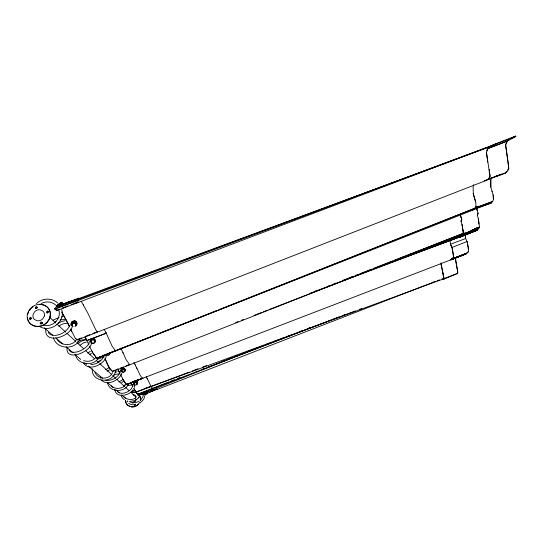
<?xml version="1.0" encoding="UTF-8"?>
<svg xmlns="http://www.w3.org/2000/svg" width="543" height="543" viewBox="0 0 543 543"><rect width="100%" height="100%" fill="white"/><g stroke="black" fill="none" stroke-linecap="round" stroke-linejoin="round"><path stroke-width="0.81" d="M473.306 193.817L475.777 202.2L475.973 206.516M42.605 323.302L42.564 322.936M452.563 250.459L452 247.432L467.123 241.52C467.299 245.388 470.652 250.995 466.695 253.588L450.887 259.914L466.695 253.588M100.706 378.288L100.76 376.808M493.322 199.301L493.085 194.93M92.229 368.677C91.007 382.863 113.996 384.376 115.625 370.557M441.215 264.163L443.027 273.489M467.598 244.174L468.324 249.386M75.355 323.866L75.463 322.447M486.467 152.339L487.777 162.092M461.088 221.51L461.815 219.772L460.308 214.648M477.243 214.804L478.478 219.162L479.449 227.218L462.867 234.406L478.804 228.291L479.449 227.218M477.378 215.306L478.186 213.542L476.706 208.614M133.849 404.284L134.603 405.159L135.105 404.257M473.537 184.729L473.116 187.145L473.326 193.905M145.178 394.856L143.752 399.295L140.189 402.872M143.257 394.89L142.931 396.675L140.82 399.953M491.401 177.758L490.804 180.371L490.892 187.165M453.344 255.583L452.482 249.956M134.277 387.559L134.827 385.469M45.822 328.956C43.874 345.029 69.294 337.06 72.11 327.157M105.593 358.237L106.353 355.984M135.791 399.248L134.908 401.026A3.923 3.686 -42.6 0 1 131.311 402.431L130.381 402.166M136.408 399.329L135.377 401.406A4.575 4.303 -42.6 0 1 132.336 403.055M66.986 347.941C66.015 362.018 89.323 352.135 91.4 343.895M121.327 374.616L122.046 372.593M486.738 150.906L487.736 148.185L493.132 144.791L515.646 136.083L515.85 136.456L507.549 141.004L487.933 148.551L507.549 141.004M127.849 401.576L126.913 401.834L127.313 400.768M70.509 328.99L75.206 338.153L77.025 340.088L486.562 180.303M27.808 314.037L28.636 311.96M120.532 374.636L124.802 382.53L126.777 384.763L126.933 384.369M125.928 383.745L126.668 384.444L126.824 384.05M505.866 143.963L507.196 140.664M507.393 141.024L505.709 145.137L508.866 168.73L507.454 171.384L505.187 173.271L484.94 180.649M490.75 179.747L490.716 186.833L492.141 191.53M461.279 220.417L461.774 219.331L460.742 216.596M462.168 225.454L460.871 220.648M462.941 230.544L462.052 224.687M464.964 233.11L462.711 234.094L461.794 236.008L459.799 236.911L384.261 264.964M310.325 293.2L461.72 236.198L463.294 233.388L462.887 229.967M89.595 346.366L92.968 353.262L96.912 358.455L475.24 208.112L476.048 206.313M453.357 257.925L453.324 255.224M477.501 214.275L477.949 212.91M478.322 218.843L478.974 224.049M477.718 230.076L460.064 237.108L477.718 230.076L478.804 228.291M123.017 347.703L116.718 350.201L473.883 209.727L475.281 207.915L492.616 201.514C494.721 198.419 492.942 194.333 491.965 191.19M468.256 251.843L465.534 253.819L451.701 259.099L466.512 253.296L451.701 259.099L458.597 256.445M69.585 325.956C66.253 333.185 54.409 338.37 49.046 333.497L48.436 332.316M132.356 386.887C130.286 392.324 120.655 395.555 117.437 391.483M488.619 178.776L490.044 176.421L486.447 152.597L487.981 148.287L496.003 144.004L515.85 136.456M79.916 339.185C75.206 350.398 56.567 349.631 53.363 337.712M112.632 372.586C109.571 380.019 97.631 379.957 95.018 372.315M507.562 170.102L508.309 168.948M105.512 358.407C101.982 365.385 88.231 371.48 83.554 362.873M134.277 404.318C133.422 405.696 136.171 405.404 135.166 404.209M139.7 402.424L138.594 404.101A7.806 7.337 -42.8 0 1 131.44 406.897L127.829 405.282A7.595 7.14 -42.8 0 1 125.345 400.327M103.448 357.28C100.889 361.753 95.799 364.502 90.708 364.706M441.995 278.674L443.081 279.414L443.896 278.199L442.925 272.878M121.252 374.779C117.655 380.84 107.215 386.039 101.439 380.134M119.351 373.727C116.793 378.39 110.236 381.125 105.742 380.365M126.146 384.118C123.417 388.89 115.048 390.003 111.274 385.856M128.453 384.396C124.462 392.786 109.292 392.643 107.507 382.767M108.24 353.595L115.978 350.547L115.557 351.05L111.98 345.884L105.96 332.574M495.922 144.017L54.857 309.184L54.721 308.757L76.807 300.483L77.228 299.892M29.356 310.644L30.7 308.791A12.034 10.833 -35 0 1 33.048 306.775M96.912 358.455L101.263 356.33M88.176 344.724C84.504 349.794 75.762 353.934 70.352 351.715L69.137 349.753L69.226 350.296M77.697 299.227L63.3 304.026L77.697 299.227L78.592 298.161L79.638 299.173M54.857 309.184L55.413 308.519L56.445 310.732L493.377 145.13L77.771 299.648L78.803 298.589M54.721 308.757L55.277 308.098L56.309 310.311L59.438 309.123M472.329 210.087L491.15 203.163L492.616 201.514M452.882 258.23L451.844 259.391L465.684 254.11M133.021 389.731C129.546 395.881 115.557 398.596 114.804 389.324M97.638 332.024L95.948 330.158L87.606 312.666L81.253 301.351M97.726 359.072C91.604 367 76.923 364.224 75.151 354.05M97.238 362.452L100.659 360.131M58.902 326.363C61.162 323.927 65.024 323.037 68.438 323.356M75.898 340.597C70.97 346.672 60.103 345.701 56.655 338.574M78.158 343.739C79.997 341.635 82.624 340.352 85.353 339.877M80.004 345.287L83.771 342.721L86.405 342.076M91.394 339.864L92.106 339.355A1.717 1.629 1.2 0 1 93.81 339.585A1.717 1.629 0.3 0 0 91.048 340.637A1.717 1.629 1.2 0 1 91.387 339.864A1.29 1.059 -8.7 0 1 91.387 339.64M95.839 357.593C92.901 361.041 87.844 362.222 83.629 360.613M123.689 385.842L124.659 384.973M136.782 399.458L138.703 397.734M36.435 303.666C42.001 297.931 51.884 297.55 57.755 303.021M61.766 305.438L62.54 304.833M118.924 381.994L122.942 379.625M486.379 180.378L488.707 178.776L490.03 176.217L489.189 169.362M506.694 171.425L505.004 172.918M89.344 354.755L91.523 353.249M87.79 353.045L90.335 351.294M60.918 303.306L61.597 302.722L62.452 304.128M507.352 140.637L508.676 139.727M107.052 371.29L110.677 369.288M105.607 369.729L109.245 367.638M63.707 307.664L62.954 308.119M443.081 279.414L445.158 278.179L443.081 279.414L457.016 273.787L457.871 272.477L455.333 257.423M58.298 323.302L61.583 321.551L65.167 320.689M60.606 303.503L59.94 303.863M493.282 145.029L490.6 146.515L76.407 299.431M511.526 138.139L515.646 136.083M97.815 359.14L102.878 357.301M53.01 320.166L58.99 317.479M54.572 322.372L55.97 321.626M135.689 397.89C131.006 401.189 124.992 399.112 121.707 394.876M113.12 375.505L115.191 374.426L119.847 373.733M139.157 401.304L135.2 402.852M132.153 391.245L134.046 390.274M122.514 369.104L122.942 368.901A1.839 1.364 -13.5 0 1 124.714 369.444A1.839 1.364 -13.5 0 1 124.503 370.991M121.578 382.503L123.648 381.478M452.74 257.932L453.357 257.64M77.615 341.452L81.701 339.993L86.357 339.721M473.964 229.173L476.964 227.856M479.374 227.184L462.867 234.406L478.682 228.223M41.119 303.625C45.551 300.951 51.755 301.467 55.725 305.085M464.991 233.219L462.711 234.094L464.971 233.11M471.752 230.171L478.532 227.232M127.686 385.523L132.024 384.926M466.498 234.108L470.421 232.519L466.525 234.135M471.989 231.881L474.338 230.931M477.63 229.974L461.95 236.32L463.41 233.273L462.208 224.999M126.668 384.444L128.969 383.507M130.503 382.89L139.707 379.163M126.777 384.763L142.877 378.179M459.907 236.796L462.249 235.852M463.81 235.228L467.713 233.66M469.274 233.035L473.177 231.467M148.477 391.15L138.268 395.25L133.802 388.442M150.051 390.526L152.407 389.575M246.787 352.061L138.377 395.548L133.904 388.747M248.355 351.43L252.285 349.848M255.427 348.592L257.782 347.642M99.898 356.853L103.781 355.312M105.335 354.694L114.654 350.988M87.009 340.515L106.231 333.219L87.009 340.515L85.163 337.176M108.206 353.574L112.068 352.047M113.616 351.43L115.93 350.513M124.598 347.079L128.535 345.518M130.11 344.893L134.834 343.02M137.203 342.083L149.02 337.4M150.594 336.775L154.531 335.214M156.106 334.59L160.049 333.029M161.624 332.404L180.527 324.911M182.109 324.286L186.045 322.725M187.62 322.101L217.56 310.229M219.134 309.605L475.24 208.112M472.043 231.949L475.987 230.388M450.744 259.622L465.494 253.791L460.131 255.855M168.968 381.905L137.372 394.428L331.087 320.003M170.543 381.281L174.486 379.72M177.636 378.471L179.998 377.534M149.617 392.107L157.117 389.148L146.719 393.58M97.401 357.857L101.269 356.337M113.277 370.93L117.953 369.084M120.295 368.161L123.417 366.932M125.759 366.009L129.601 364.346M463.294 233.388L112.611 371.575C108.505 368.358 107.249 363.063 104.908 358.645M462.711 234.094L464.971 233.212M466.661 253.588L451.844 259.391L465.636 254.083M435.5 281.417L433.015 282.075M437.067 280.806L439.423 279.883M77.656 339.389L81.464 337.902M86.032 336.117L89.839 334.637M92.887 333.45L96.702 331.963M315.456 291.068L317.825 290.138M328.094 286.127L330.47 285.204M333.626 283.969L336.002 283.046M343.115 280.263L347.065 278.722M348.647 278.104L352.597 276.563M355.753 275.328L358.129 274.405M361.285 273.17L365.242 271.622M366.817 271.005L371.561 269.158M373.93 268.228L392.894 260.823M394.476 260.206L463.233 233.361M235.743 322.501L238.119 321.578M241.282 320.356L243.651 319.433M253.934 315.442L261.841 312.374M263.423 311.763L267.38 310.229M268.961 309.612L462.711 234.447M432.33 282.584L157.212 389.433L156.527 388.184M134.209 381.213L138.098 379.713M221.558 361.665L225.515 360.138M227.096 359.527L231.053 358.007M234.223 356.792L238.18 355.265M241.35 354.05L243.726 353.133M248.477 351.307L250.852 350.391M252.434 349.787L257.973 347.656M259.561 347.045L263.518 345.524M266.688 344.303L270.645 342.782M273.808 341.561L277.772 340.04M280.935 338.825L283.31 337.909M288.061 336.083L290.437 335.167M299.145 331.821L301.521 330.904M307.854 328.467L310.229 327.551M137.27 394.13L139.531 393.261M332.669 319.399L338.988 316.969M342.938 315.449L345.314 314.54M400.89 257.871L403.266 256.961M408.01 255.156L411.173 253.954M415.13 252.447L462.595 234.372M202.539 369.186L204.908 368.283M208.078 367.075L212.035 365.568M213.616 364.964L355.258 310.963M359.215 309.456L361.584 308.546M62.56 307.935L68.031 305.865M71.153 304.677L76.624 302.6M486.983 179.726L501.868 174.106M492.101 177.69L488.191 179.156L493.641 177.167M495.23 176.509L500.707 174.452M189.208 372.118L135.845 392.134L443.034 279.068L443.753 277.521M192.385 370.923L197.944 368.84M202.709 367.054L206.679 365.561M476.89 208.091L489.413 203.415M495.196 176.59L497.537 175.728M499.879 174.86L502.214 173.991M475.281 207.915L492.549 201.521M349.278 277.955L351.66 277.066M358.02 274.704L360.409 273.821M366.769 271.459L369.159 270.57M375.518 268.208L377.901 267.326M379.489 266.735L381.878 265.846M59.248 305.302L56.927 306.157L55.753 307.365L56.445 310.732M63.117 303.876L78.592 298.161M67.122 302.858L74.086 300.286M475.111 207.575L479.048 206.123M408.309 255.719L412.286 254.253M417.065 252.495L421.042 251.036M425.821 249.278L431.386 247.228M432.981 246.637L461.72 236.198M145.653 388.184L150.995 386.222M130.286 382.795L138.798 379.686M140.345 379.123L142.646 378.274M488.754 203.788L491.15 203.163M59.377 304.107L59.954 305.614M115.143 372.294L117.22 371.751M134.426 400.714L129.241 401.44M74.323 303.388L78.382 302.417M503.001 173.712L505.187 173.271M484.451 180.826L486.514 180.432M61.685 316.915L63.029 316.698M60.3 319.861L65.825 319.494M117.77 369.009L118.204 368.955M44.2 325.23C52.712 327.449 61.508 318.789 58.888 310.25M138.336 397.727L139.035 397.415L138.899 396.689M132.994 404.84L130.639 404.338L128.637 403.218M74.581 321.7L74.825 321.761A1.887 1.67 -2.1 0 1 75.253 321.945A1.88 1.697 -1.1 0 0 74.825 321.761M135.75 392.535L134.521 392.195A7.806 7.344 -42.8 0 0 130.646 392.664M132.994 394.428L135.031 395.304A4.446 4.181 -42.7 0 1 136.279 397.096M39.822 326.648C50.73 332.954 65.56 321.687 61.739 309.496M75.253 322.094L74.825 321.877A1.907 1.704 -1.7 0 0 72.599 322.433M137.325 393.241L134.392 392.08A7.812 7.344 -42.8 0 0 130.517 392.548M133.795 395.297L134.61 395.793A3.815 3.584 -42.7 0 1 135.865 398.27M129.58 406.381L127.958 405.39A7.588 7.134 -42.8 0 1 125.833 402.315M31.861 318.381L30.177 318.266L30.15 319.515M44.295 327.938L52.61 335.133M55.807 337.895L62.845 343.984M66.042 346.746L73.081 352.835M75.002 354.491L80.758 359.473M84.599 362.792L86.52 364.448M88.434 366.111L102.512 378.281M107.629 382.706L113.385 387.682M115.944 389.894L119.148 392.664M124.374 399.736L122.521 398.094L121.184 395.962M124.055 396.811L125.562 398.141M49.515 317.2L55.712 322.929M56.954 324.069L65.628 332.085M66.87 333.232L75.545 341.242M76.787 342.389L83.602 348.687M85.461 350.405L94.143 358.421M96.62 360.708L98.48 362.425M99.722 363.572L111.498 374.446M112.734 375.593L115.835 378.451M117.078 379.598L124.51 386.467M125.752 387.614L128.854 390.471M130.714 392.189L134.433 395.63M112.496 371.236L110.555 369.403L108.43 366.213L105.471 359.636M75.979 338.717L76.896 339.68M48.653 311.736L47.485 311.702L47.255 312.958M125.514 383.229L122.793 379.129M42.51 322.875L41.424 322.997L40.773 323.845M96.79 358.088L92.846 352.889L91.618 350.445M61.522 311.933L66.565 320.587L69.443 326.716M36.103 308.743C35.057 307.616 37.175 306.327 37.745 307.725M141.838 393.118L142.87 394.775M130.917 382.51L132.75 386.161M131.019 382.815L132.859 386.467M62.689 313.596L69.314 326.309M85.041 336.803L88.882 344.88M146.176 376.699L147.255 378.661M495.8 143.623L496.003 144.004M104.195 329.343L106.089 332.947M117.858 369.383L119.691 372.898M117.967 369.708L119.799 373.224M135.098 364.72L136.856 368.378M103.36 355.468L104.107 356.948M103.102 355.074L103.849 356.554M133.904 362.405L135.214 365.039M129.777 364.815L125.901 359.351L122.969 352.59M450.296 243.97L452.149 247.73L453.473 255.522L453.507 257.939L450.853 259.832L126.526 384.532L142.884 378.233C140.325 377.324 138.248 370.577 136.687 367.882M83.493 304.827L83.69 305.227M120.743 348.117L123.132 353.065M147.146 378.362L147.35 378.871M70.733 329.343L71.798 331.624M78.328 302.431L77.371 300.313L76.943 300.903L76.807 300.483M147.241 378.566L151.097 386.521L153.275 389.48M136.836 382L136.809 382.896A1.364 1.005 -14.6 0 0 136.687 381.865M475.627 201.84L473.157 193.566M146.569 391.571L146.997 393.044M77.635 299.227L77.941 300.612M441.092 264.258L443.76 277.921L442.945 279.136L456.88 273.516L457.735 272.199L455.292 258.726M508.676 168.371L507.997 161.475M507.848 160.653L505.513 144.771M452.109 247.879L450.425 244.194M460.342 214.383L460.756 216.847M467.306 242.056L465.48 238.228L465.242 234.712M476.747 208.152L477.134 210.616M489.284 171.093L489.474 172.749M441.092 262.731L441.228 264.536M450.072 239.999L450.446 244.262L465.629 238.526L465.392 235.004M91.489 342.28A1.296 1.059 -8.6 0 1 91.068 343.543M89.256 343.427A1.296 1.059 -8.6 0 1 89.514 341.92A1.296 1.059 -8.6 0 1 91.319 342.042M91.061 340.04A1.29 1.059 -8.5 0 1 91.224 340.271M92.134 342.599A1.296 1.059 -8.8 0 1 91.896 342.416M90.796 342.049A2.158 1.765 -8.8 0 1 92.48 340.013A2.158 1.765 -8.8 0 1 94.984 341.099A2.158 1.765 -8.8 0 1 93.735 343.325M93.186 343.468A2.158 1.765 -8.8 0 1 92.622 343.495M92.079 343.393A2.158 1.765 -8.8 0 1 91.21 342.877A2.552 2.423 1.2 0 0 91.774 343.183M145.069 393.946A0.964 0.55 -17.2 0 1 145.042 394.096M144.818 394.401A0.964 0.55 -17.2 0 1 144.635 394.53M143.698 394.747A0.964 0.55 -17.2 0 1 143.535 393.845A0.964 0.55 -17.2 0 1 145.029 393.811M147.01 393.329A0.964 0.55 -17.2 0 1 146.929 393.485M146.135 393.946A0.964 0.55 -17.2 0 1 145.891 393.98M145.667 393.974A0.964 0.55 -17.2 0 1 145.463 393.933M145.205 393.736A0.964 0.55 -17.2 0 1 145.191 393.444M146.311 392.793A0.964 0.55 -17.2 0 1 146.739 392.84M146.895 392.922A0.964 0.55 -17.2 0 1 146.997 393.037M144.614 393.974A1.609 0.91 -17.2 0 1 145.775 392.535A1.609 0.91 -17.2 0 1 147.648 392.956A1.609 0.91 -17.2 0 1 146.155 394.32M134.019 384.064A2.05 1.507 -14.6 0 1 134.379 381.973A2.05 1.507 -14.6 0 1 137.107 381.749A2.05 1.507 -14.6 0 1 137.223 383.806M136.836 384.118A2.05 1.507 -14.6 0 1 136.361 384.363M137.46 383.222A2.05 1.507 -14.6 0 1 137.175 383.589M133.965 383.847A2.05 1.507 -14.6 0 1 134.942 381.424A2.05 1.507 -14.6 0 1 137.644 382.421M137.481 381.831A2.05 1.507 -14.6 0 1 137.569 382.605M133.917 383.636A2.05 1.507 -14.6 0 1 133.564 382.937M133.585 382.537A2.05 1.507 -14.6 0 1 133.748 382.136M134.895 381.206A2.05 1.507 -14.6 0 1 136.89 381.254M134.549 382.034A1.364 1.005 -14.6 0 0 134.359 382.279L134.562 382.102A1.357 0.801 -16 0 1 134.827 381.905M136.395 380.874A2.05 1.507 -14.6 0 1 136.836 381.037M134.406 382.496A1.371 1.005 -14.6 0 1 136.205 381.797M137.006 383.025A1.371 1.005 -14.6 0 0 135.56 381.994A1.371 1.005 -14.6 0 0 134.413 383.494A1.371 1.005 -14.6 0 1 135.607 382.211A1.371 1.005 -14.6 0 1 137.074 382.971M136.87 382.116A1.364 1.005 -14.6 0 1 136.748 382.645M136.822 381.899A1.364 1.005 -14.5 0 1 136.7 382.435M137.203 383.365A1.71 1.256 -14.6 0 0 135.54 381.743L135.105 381.872A1.71 1.256 -14.6 0 0 134.297 383.887M109.788 353.425A2.389 1.826 -11.8 0 1 108.844 354.708M109.74 353.194A2.389 1.826 -11.8 0 1 109.564 353.669M134.779 384.62A1.025 0.706 -15.2 0 1 134.352 385.143M133.347 385.34A1.025 0.706 -15.2 0 1 132.94 384.349A1.025 0.706 -15.2 0 1 134.447 383.996M134.616 384.111A1.025 0.706 -15.2 0 1 134.739 384.261M134.297 384.43A1.71 1.174 -15.3 0 1 136.049 382.598A1.71 1.174 -15.3 0 1 137.325 384.227A1.71 1.174 -15.3 0 1 134.494 384.682M71.852 325.196A2.83 2.511 -2.1 0 1 72.362 321.673A2.83 2.511 -2.1 0 1 76.339 322.087A2.83 2.511 -2.1 0 1 75.837 325.61M71.859 325.013A2.83 2.511 -2.1 0 1 72.368 321.49A2.83 2.511 -2.1 0 1 76.339 321.904A2.83 2.511 -2.1 0 1 75.837 325.427M71.303 323.465A2.83 2.505 -2.1 0 1 71.479 322.175M71.296 323.648A2.83 2.511 -2.1 0 1 71.479 322.359M74.472 320.791A2.83 2.511 -2.1 0 1 75.823 321.273M75.599 322.25A1.887 1.67 -2.1 0 1 75.85 323.893A1.88 1.697 -1.1 0 0 75.599 322.291M72.362 323.94A1.887 1.67 -2.1 0 1 72.355 322.664A1.88 1.697 -1.1 0 0 72.368 324.001M73.373 321.741A1.887 1.67 -2.1 0 0 72.945 321.965A1.907 1.71 -1.7 0 1 73.38 321.775M72.592 322.467A1.887 1.67 -2.1 0 1 75.85 324.076A1.887 1.697 -1.1 0 0 75.599 322.413M72.355 324.49A1.887 1.677 -2.1 0 1 74.086 322.155A1.887 1.677 -2.1 0 1 75.85 324.442M72.355 324.307A1.887 1.677 -2.1 0 1 74.086 321.972A1.887 1.677 -2.1 0 1 75.85 324.259M75.972 322.678A1.887 1.67 -2.1 0 1 75.606 323.913M72.613 323.947A1.887 1.67 -2.1 0 1 72.233 322.725M75.972 322.854A1.887 1.67 -2.1 0 1 75.85 323.716M72.368 323.757A1.887 1.67 -2.1 0 1 72.233 322.909M75.545 325.284A2.355 2.091 -2.1 0 0 73.787 321.571L73.19 321.727A2.355 2.091 -2.1 0 0 71.92 324.47M72.382 326.065A1.419 0.984 2.6 0 1 71.927 326.458M69.762 325.983A1.419 0.984 2.6 0 1 70.549 324.721A1.419 0.984 2.6 0 1 72.395 325.311M72.708 322.732A1.412 0.984 2.7 0 1 71.825 323.743M71.635 325.047A2.362 1.649 2.5 0 1 73.495 323.282A2.362 1.649 2.5 0 1 76.244 324.483A2.362 1.649 2.5 0 1 74.853 326.458M73.04 326.397A2.362 1.649 2.5 0 1 72.511 326.167M76.359 322.773A2.355 1.649 2.6 0 1 75.063 323.621M73.257 323.56A2.355 1.649 2.6 0 1 72.009 322.63M59.689 304.155A2.443 0.353 -29.6 0 1 58.501 304.209A2.443 0.353 -29.6 0 1 61.875 302.288A2.443 0.353 -29.6 0 1 61.318 303.225M60.796 303.551A2.443 0.353 -29.6 0 1 60.239 303.87M147.323 391.836A1.697 0.943 -17.5 0 1 147.363 392.324M147.085 391.863A1.432 0.794 -17.5 0 1 146.447 392.725M134.297 382.747A1.405 0.828 -16 0 1 134.413 382.516L134.61 382.299A1.405 0.828 -16 0 1 136.279 381.81M121.618 370.292A1.473 1.093 -13.5 0 1 121.632 370M122.935 368.941A1.473 1.093 -13.5 0 1 123.315 368.914M123.994 369.084A1.473 1.093 -13.5 0 1 124.252 369.274M120.274 372.471A1.106 0.842 -12.9 0 1 120.458 371.045A1.106 0.842 -12.9 0 1 122.06 371.561M122.535 371.602A1.106 0.848 -13.1 0 1 122.338 371.46L122.202 371.276A1.106 0.848 -13.1 0 1 122.134 371.052M123.404 370.014A1.106 0.848 -13.1 0 1 123.675 370.055M121.415 371.188A1.839 1.405 -13.1 0 1 123.363 369.444A1.839 1.405 -13.1 0 1 124.985 371.066A1.839 1.405 -13.1 0 1 122.467 372.24M138.472 403.992A7.812 7.344 -42.7 0 1 131.311 406.788M139.483 395.474A7.588 7.14 -42.8 0 1 140.223 400.442M125.657 401.705A7.588 7.134 -42.8 0 1 125.474 400.442M139.605 395.589A7.588 7.134 -42.8 0 1 140.345 400.558M39.51 304.562A12.034 10.833 -35 0 1 41.743 304.637L44.54 305.39L46.969 306.836A11.695 10.534 -35 0 1 50.221 317.031L49.135 319.82L47.356 322.318A12.034 10.833 -35 0 1 36.238 326.519L33.422 325.752L30.992 324.286A11.702 10.534 -35 0 1 28.134 320.377M27.903 319.712A11.702 10.534 -35 0 1 27.496 317.635M42.659 323.065A6.971 6.285 -35.1 0 1 40.929 323.492M106.265 355.312A1.195 0.889 -12.3 0 1 106.102 355.529M109.224 353.093A1.996 1.48 -12.5 0 1 108.967 355.074A1.996 1.48 -12.5 0 1 106.367 355.394M90.389 341.852A2.552 2.423 1.2 0 1 92.785 338.527A2.552 2.423 1.2 0 1 95.1 341.914M90.416 341.757A2.552 2.423 1.2 0 1 91.828 338.601A2.552 2.423 1.2 0 1 95.147 339.945A2.552 2.423 1.2 0 1 93.742 343.101M92.439 343.251A2.552 2.423 1.2 0 1 91.801 343.088M90.403 339.816A2.6 2.471 1.2 0 1 90.742 339.266M91.224 338.818A2.6 2.471 1.2 0 1 92.466 338.35M93.145 338.35A2.6 2.471 1.2 0 1 93.796 338.52M95.344 340.468A2.552 2.423 1.2 0 1 95.337 341.106M91.075 340.542A1.717 1.629 1.2 0 1 93.837 339.49M95.371 340.373A2.552 2.423 1.2 0 1 95.364 341.011M94.93 340.42A2.145 2.036 1.2 0 1 94.781 341.459M90.824 339.877A2.145 2.036 1.2 0 1 91.109 339.416M90.986 341.262A1.717 1.636 1.2 0 1 92.48 339.436A1.717 1.636 1.2 0 1 94.401 340.861M91.129 340.773A1.717 1.629 1.2 0 1 92.188 339.063M91.102 340.868A1.717 1.629 1.2 0 1 92.602 339.049M93.05 339.056A1.717 1.629 1.2 0 1 93.484 339.171M94.699 341.751A2.145 2.036 1.2 0 0 92.466 338.934L91.916 339.076A2.145 2.036 1.2 0 0 90.729 341.723M94.414 342.212A2.145 2.036 1.2 0 1 94.014 342.585M121.069 371.052A2.206 1.643 -13.5 0 1 123.471 368.582A2.206 1.643 -13.5 0 1 124.788 371.14M123.865 371.738A2.206 1.643 -13.5 0 1 123.309 371.894M121.286 371.174A2.206 1.643 -13.5 0 1 121.652 368.914A2.206 1.643 -13.5 0 1 124.591 368.69A2.206 1.643 -13.5 0 1 124.741 370.917M121.333 368.928A2.206 1.643 -13.5 0 1 123.926 368.208M122.209 368.1A2.206 1.643 -13.5 0 1 123.336 367.903M121.924 371.025A1.473 1.093 -13.5 0 1 122.603 369.274A1.473 1.093 -13.5 0 1 124.557 370.007M121.971 371.249A1.473 1.093 -13.5 0 1 122.48 369.579A1.473 1.093 -13.5 0 1 124.523 369.959M121.632 371.215A1.839 1.364 -13.5 0 1 122.48 369.03M147.479 391.754A1.928 1.066 -17.4 0 1 147.54 392.833M144.621 393.736A1.928 1.066 -17.4 0 1 144.078 392.799M147.411 391.503A1.928 1.066 -17.4 0 1 147.472 392.589M146.943 391.707A1.283 0.713 -17.4 0 1 146.406 392.657M146.481 392.901A1.283 0.713 -17.4 0 0 146.881 391.808A1.283 0.713 -17.4 0 1 146.338 392.406M146.488 391.897A1.283 0.713 -17.4 0 1 146.997 392.779M144.703 393.132A1.283 0.713 -17.4 0 1 144.655 392.956M147.18 392.827A1.283 0.713 -17.4 0 0 146.25 392.134A1.283 0.713 -17.4 0 0 146.705 391.788M146.963 391.774A1.602 0.889 -17.4 0 1 147.268 392.806M144.832 393.56A1.602 0.889 -17.4 0 1 144.377 392.779M62.778 305.634A2.939 0.611 -22.6 0 1 62.099 305.96M61.379 306.252A2.939 0.611 -22.6 0 1 60.68 306.496M62.126 303.693A2.946 0.604 -22.6 0 1 63.585 304.053A2.946 0.604 -22.6 0 1 59.479 305.858A2.946 0.604 -22.6 0 1 59.438 304.874M61.97 303.856A2.45 0.502 -22.6 0 1 63.477 303.815A2.939 0.604 -22.6 0 1 63.504 304.677A2.939 0.604 -22.6 0 1 60.056 306.191A2.939 0.604 -22.6 0 1 58.834 305.885M62.594 304.949A1.962 0.407 -22.6 0 1 61.739 305.383M63.477 303.815A2.45 0.502 -22.6 0 1 61.637 305.037L61.04 305.275A2.45 0.502 -22.6 0 1 59.167 305.709A2.45 0.502 -22.6 0 1 59.343 305.098M61.637 303.591A1.962 0.4 -22.6 0 1 62.608 303.829A1.962 0.4 -22.6 0 1 59.873 305.037A1.962 0.4 -22.6 0 1 59.839 304.379M63.002 303.883A1.962 0.4 -22.6 0 1 62.717 304.318M62.404 304.528A1.962 0.4 -22.6 0 1 60.178 305.431M59.425 305.451A1.962 0.4 -22.6 0 1 60.029 304.806M136.945 382.428L136.843 383.046A1.371 1.005 -14.6 0 0 136.503 381.905L136.945 382.428M72.3 322.997L72.226 323.248A1.887 1.697 -1.1 0 0 72.233 323.689A1.887 1.67 -2.1 0 1 72.348 322.847L72.3 322.997M49.936 316.766L48.85 319.555L47.065 322.06A12.048 10.846 -35 0 1 35.933 326.262L33.116 325.495L30.68 324.028A11.715 10.541 -35 0 1 27.496 313.773L28.603 310.996L30.388 308.512A12.048 10.846 -35 0 1 41.451 304.358L44.248 305.112L46.678 306.557A11.708 10.541 -35 0 1 49.936 316.766M44.316 316.012L42.877 318.66A6.021 5.423 -35 0 1 37.324 320.75L34.698 319.644A5.858 5.274 -35 0 1 33.096 314.519L34.542 311.886A6.027 5.423 -35 0 1 40.08 309.802L42.693 310.901A5.858 5.274 -35 0 1 44.316 316.012M56.336 305.675L58.854 304.365L56.336 305.675M59.085 304.032L61.563 302.682L59.085 304.032M464.93 234.739L461.794 236.008L464.951 234.759M106.666 354.185L102.803 355.719L106.686 354.206M58.515 305.628L56.927 306.157L58.522 305.628M47.499 312.877A0.984 0.889 -34.3 0 0 48.293 311.404A0.984 0.889 -34.3 0 0 46.637 311.601A0.984 0.889 -34.3 0 0 47.499 312.877M36.313 308.526A0.984 0.889 -34.3 0 0 37.114 307.066A0.984 0.889 -34.3 0 0 35.458 307.257A0.984 0.889 -34.3 0 0 36.313 308.526M30.388 319.325A0.991 0.889 -35.5 0 0 31.195 317.852A0.991 0.889 -35.5 0 0 29.532 318.042A0.991 0.889 -35.5 0 0 30.388 319.325M41.146 323.886A0.991 0.896 -35.6 0 0 41.947 322.406A0.991 0.896 -35.6 0 0 40.284 322.596A0.991 0.896 -35.6 0 0 41.146 323.886"/></g></svg>
